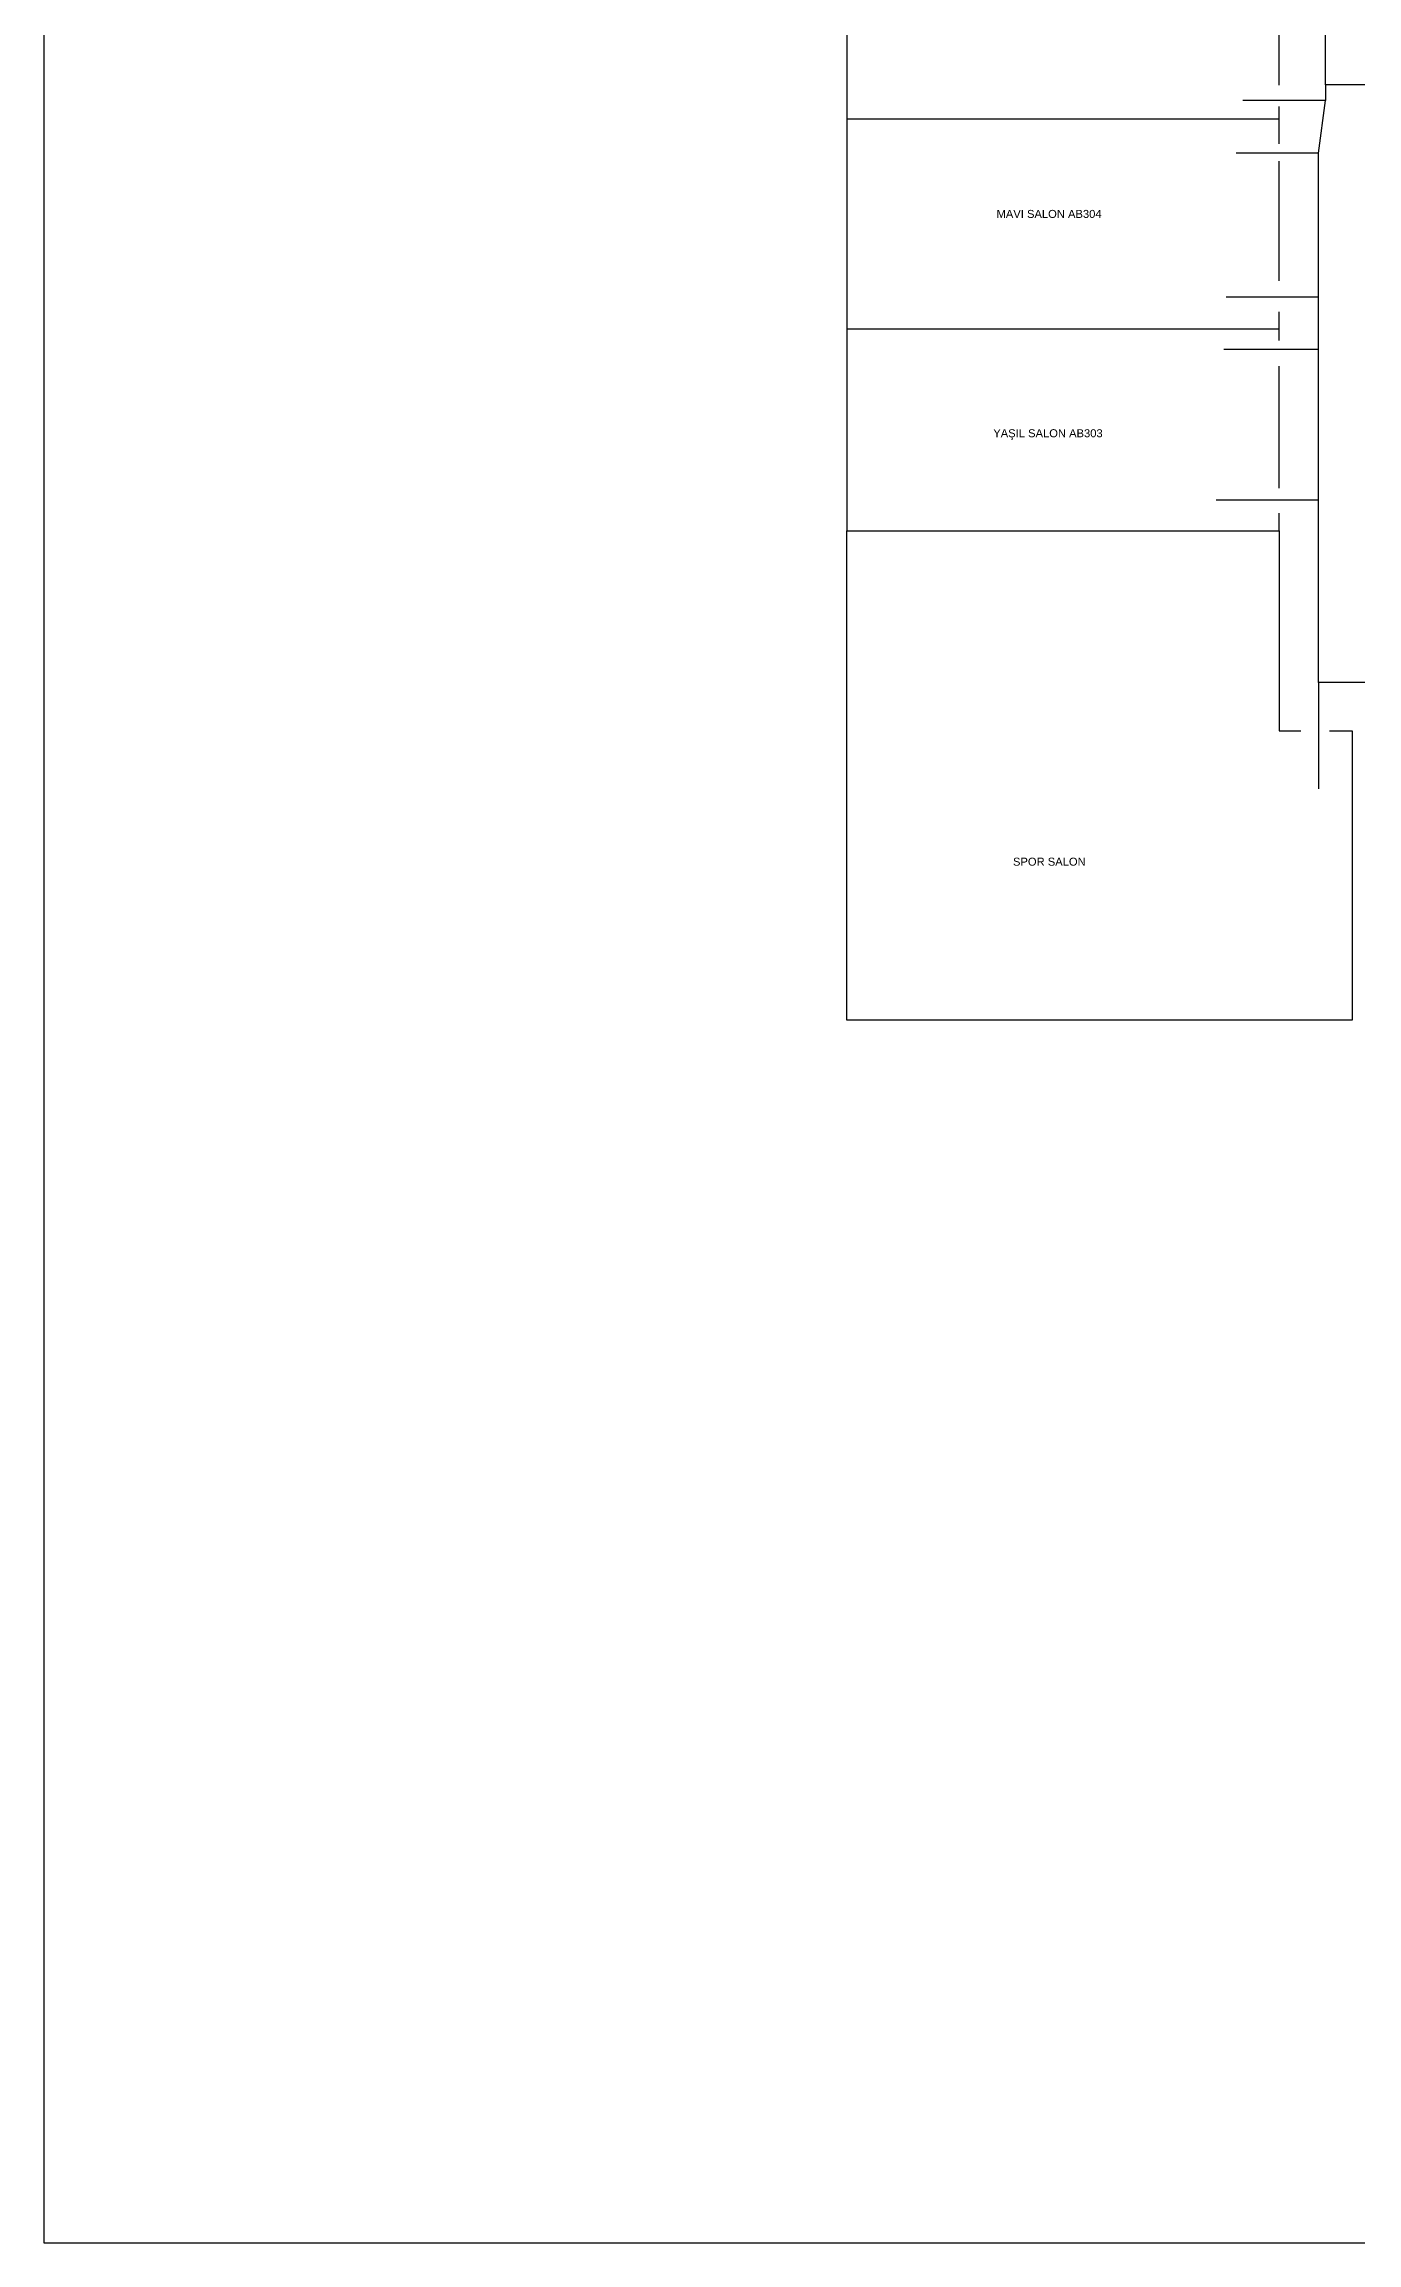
# Model space of a CAD drawing. Header units: metres. Extents: x 38813.5 to 38885.5, y 38458.2 to 38512.3.
# Drawn here: x 38813.5 to 38829.9, y 38458.23 to 38485.71 of the extents above; entities that cross this region are included whole.
import ezdxf

# ---------------------------------------------------------------- set-up
doc = ezdxf.new("R2010")
doc.units = ezdxf.units.M
doc.header["$MEASUREMENT"] = 0
for name, color, linetype in [('Paths', 70, 'Continuous'), ('Rooms', 10, 'Continuous'), ('Walls', 140, 'Continuous')]:
    doc.layers.add(name, color=color, linetype=linetype)
doc.styles.add('Annotative', font='arial.ttf')
picture_1 = doc.add_image_def('image1.jpeg', size_in_pixel=(1600, 1200))

msp = doc.modelspace()

# ---------------------------------------------------------------- linework, layer by layer
at = {"layer": 'Paths'}
for points in [[(38842.52, 38487.404), (38842.52, 38485.798), (38842.52, 38485.204), (38841.638, 38485.204), (38829.505, 38485.204), (38829.505, 38485.01), (38828.473, 38485.01)], [(38829.505, 38485.204), (38829.505, 38486.831), (38828.473, 38486.831)], [(38829.417, 38484.351), (38829.505, 38485.01)], [(38829.417, 38482.55), (38829.417, 38484.351), (38828.389, 38484.351)], [(38829.417, 38481.897), (38829.417, 38482.55), (38828.262, 38482.55)], [(38829.417, 38480.015), (38829.417, 38481.897), (38828.236, 38481.897)], [(38829.417, 38477.735), (38829.417, 38480.015), (38828.141, 38480.015)], [(38836.303, 38477.735), (38829.417, 38477.735), (38829.417, 38476.407)]]:
    msp.add_lwpolyline(points, dxfattribs=at)
at = {"layer": 'Walls'}
for points in [[(38823.527, 38487.312), (38823.527, 38484.781), (38828.928, 38484.781), (38828.928, 38484.932)], [(38828.928, 38485.201), (38828.928, 38486.688)], [(38823.527, 38484.781), (38823.527, 38482.157), (38828.928, 38482.157), (38828.928, 38482.369)], [(38828.928, 38484.468), (38828.928, 38484.781)], [(38828.928, 38482.754), (38828.928, 38484.251)], [(38823.527, 38482.157), (38823.527, 38479.631), (38828.928, 38479.631), (38828.928, 38479.851)], [(38828.928, 38482.008), (38828.928, 38482.157)], [(38828.928, 38480.162), (38828.928, 38481.689)], [(38829.556, 38477.13), (38829.836, 38477.13), (38829.836, 38473.516), (38823.527, 38473.516), (38823.527, 38479.631)], [(38828.928, 38479.631), (38828.928, 38477.13), (38829.195, 38477.13)]]:
    msp.add_lwpolyline(points, dxfattribs=at)

# ---------------------------------------------------------------- texts
at = {"layer": 'Rooms', "char_height": 0.1, "width": 1.5399, "attachment_point": 1, "style": 'Annotative'}
for s, insert in [(' MAVI SALON AB30{\\fArial|b0|i0|c178|p34;4}  ', (38825.357, 38483.641)), ('YAŞIL SALON AB303  ', (38825.355, 38480.9)), ('SPOR SALON ', (38825.601, 38475.546))]:
    msp.add_mtext(s, dxfattribs=dict(at, insert=insert))

# ---------------------------------------------------------------- pictures from other files: only their frames are drawn
at = {"layer": 'Rooms'}
image = msp.add_image(picture_1, insert=(38813.498, 38458.233), size_in_units=(72.034, 54.026), dxfattribs=at)
image.dxf.flags = 6

doc.saveas('drawing.dxf')
